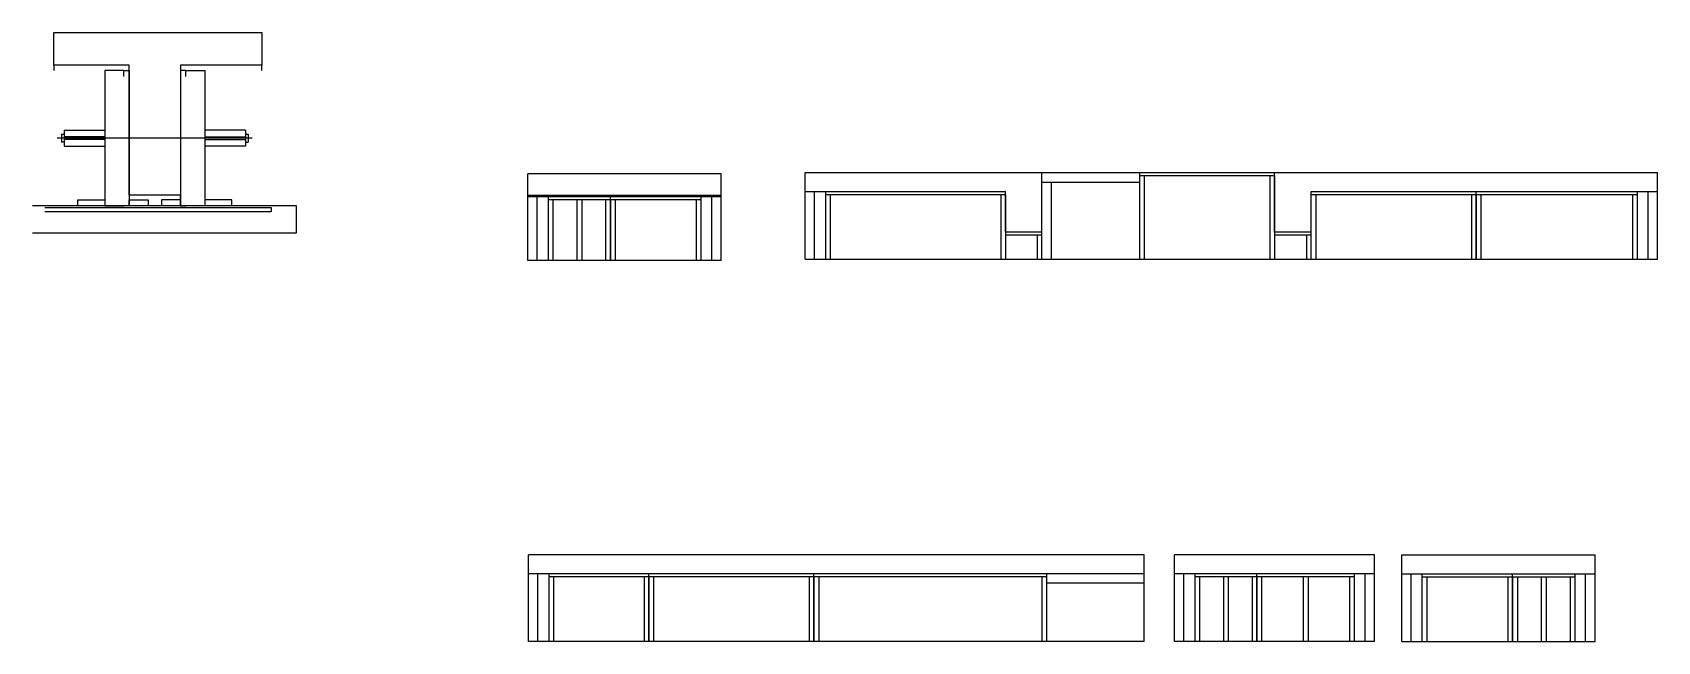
# Model space of a CAD drawing. Header units: metres. Extents: x 6019 to 7220, y 4103 to 4553.
import ezdxf

# ---------------------------------------------------------------- set-up
doc = ezdxf.new("R2010")
doc.units = ezdxf.units.M
for name, color, linetype in [('barrote', 7, 'Continuous'), ('CONCRETO', 7, 'Continuous'), ('COTA', 7, 'Continuous'), ('Madeira', 7, 'Continuous'), ('Painéis', 7, 'Continuous'), ('SARR_2.2x7', 7, 'Continuous'), ('SARR_3.5x7', 7, 'Continuous'), ('SCO-___-LAJ', 7, 'Continuous'), ('TENSOR', 7, 'Continuous')]:
    doc.layers.add(name, color=color, linetype=linetype)

msp = doc.modelspace()

# ---------------------------------------------------------------- linework, layer by layer
at = {"color": 7, "lineweight": 25}
for p, q in [((6042.7, 4480.9), (6042.7, 4468.9)), ((6042.7, 4480.9), (6072.7, 4480.9)), ((6176.7, 4480.9), (6146.7, 4480.9)), ((6176.7, 4480.9), (6176.7, 4468.9)), ((6040.7, 4477.9), (6040.7, 4471.9)), ((6040.7, 4477.9), (6042.7, 4477.9)), ((6042.7, 4471.9), (6040.7, 4471.9)), ((6072.7, 4475.9), (6042.7, 4475.9)), ((6072.7, 4473.9), (6042.7, 4473.9)), ((6042.7, 4468.9), (6072.7, 4468.9)), ((6146.7, 4475.9), (6176.7, 4475.9)), ((6146.7, 4473.9), (6176.7, 4473.9)), ((6176.7, 4468.9), (6146.7, 4468.9)), ((6176.7, 4477.9), (6178.7, 4477.9)), ((6176.7, 4471.9), (6178.7, 4471.9)), ((6178.7, 4477.9), (6178.7, 4471.9))]:
    msp.add_line(p, q, dxfattribs=at)
at = {"layer": 'barrote', "color": 7, "lineweight": 25}
msp.add_lwpolyline([(6019.3, 4404.9), (6214.5, 4404.9), (6214.5, 4424.9), (6019.3, 4424.9)], dxfattribs=at)
at = {"layer": 'CONCRETO', "color": 7, "lineweight": 25}
msp.add_lwpolyline([(6035.1, 4528.9), (6035.1, 4552.9), (6188.7, 4552.9), (6188.7, 4528.9), (6128.7, 4528.9), (6128.7, 4432.9), (6090.7, 4432.9), (6090.7, 4528.9)], dxfattribs=at)
at = {"layer": 'COTA', "color": 7, "lineweight": 25}
for p, q in [((6528.4, 4448.6), (6385.4, 4448.6)), ((6385.4, 4432.6), (6385.4, 4448.6)), ((6528.4, 4432.6), (6528.4, 4448.6)), ((6590.4, 4449.5), (6765.4, 4449.5)), ((6590.4, 4435.5), (6590.4, 4449.5)), ((6937.4, 4449.5), (7220.4, 4449.5)), ((7220.4, 4435.5), (7220.4, 4449.5)), ((6840.9, 4167.1), (6385.9, 4167.1)), ((6385.9, 4153.1), (6385.9, 4167.1)), ((6840.9, 4153.1), (6840.9, 4167.1)), ((7011.3, 4167.1), (6863.3, 4167.1)), ((6863.3, 4153.1), (6863.3, 4167.1)), ((7011.3, 4153.1), (7011.3, 4167.1)), ((7031.3, 4167.1), (7174.3, 4167.1)), ((7031.3, 4153.1), (7031.3, 4167.1)), ((7174.3, 4153.1), (7174.3, 4167.1))]:
    msp.add_line(p, q, dxfattribs=at)
at = {"layer": 'Madeira', "color": 7, "lineweight": 25}
for points in [[(6086.7, 4520.5), (6086.7, 4524.9), (6072.7, 4524.9), (6072.7, 4520.5)], [(6086.7, 4524.9), (6072.7, 4524.9), (6072.7, 4424.9), (6086.7, 4424.9)], [(6132.7, 4520.5), (6132.7, 4524.9), (6146.7, 4524.9), (6146.7, 4520.5)], [(6132.7, 4524.9), (6146.7, 4524.9), (6146.7, 4424.9), (6132.7, 4424.9)], [(6052.7, 4424.9), (6052.7, 4429.3), (6072.7, 4429.3), (6072.7, 4424.9)], [(6090.7, 4424.9), (6090.7, 4429.3), (6104.7, 4429.3), (6104.7, 4424.9)], [(6128.7, 4424.9), (6128.7, 4429.3), (6114.7, 4429.3), (6114.7, 4424.9)], [(6166.7, 4424.9), (6166.7, 4429.3), (6146.7, 4429.3), (6146.7, 4424.9)]]:
    msp.add_lwpolyline(points, dxfattribs=at)
at = {"layer": 'Painéis', "color": 7, "lineweight": 25}
for p, q in [((6765.4, 4449.5), (6937.4, 4449.5)), ((6765.4, 4385.5), (6765.4, 4449.5)), ((6937.4, 4405.5), (6937.4, 4449.5)), ((6590.4, 4435.5), (6738.4, 4435.5)), ((6590.4, 4385.5), (6590.4, 4435.5)), ((6738.4, 4405.5), (6738.4, 4435.5)), ((6964.4, 4435.5), (7220.4, 4435.5)), ((6964.4, 4385.5), (6964.4, 4435.5)), ((7086.4, 4385.5), (7086.4, 4435.5)), ((7220.4, 4385.5), (7220.4, 4435.5)), ((6528.4, 4431.6), (6385.4, 4431.6)), ((6385.4, 4384.6), (6385.4, 4431.6)), ((6446.4, 4384.6), (6446.4, 4431.6)), ((6528.4, 4384.6), (6528.4, 4431.6)), ((6765.4, 4405.5), (6738.4, 4405.5)), ((6964.4, 4405.5), (6937.4, 4405.5)), ((6528.4, 4384.6), (6385.4, 4384.6)), ((6590.4, 4385.5), (7220.4, 4385.5)), ((6840.9, 4153.1), (6385.9, 4153.1)), ((6385.9, 4103.1), (6385.9, 4153.1)), ((6474.9, 4103.1), (6474.9, 4153.1)), ((6596.9, 4103.1), (6596.9, 4153.1)), ((6840.9, 4103.1), (6840.9, 4153.1)), ((7011.3, 4153.1), (6863.3, 4153.1)), ((6863.3, 4103.1), (6863.3, 4153.1)), ((6924.3, 4103.1), (6924.3, 4153.1)), ((7011.3, 4103.1), (7011.3, 4153.1)), ((7031.3, 4153.1), (7174.3, 4153.1)), ((7031.3, 4103.1), (7031.3, 4153.1)), ((7113.3, 4103.1), (7113.3, 4153.1)), ((7174.3, 4103.1), (7174.3, 4153.1)), ((6840.9, 4103.1), (6385.9, 4103.1)), ((7011.3, 4103.1), (6863.3, 4103.1)), ((7031.3, 4103.1), (7174.3, 4103.1))]:
    msp.add_line(p, q, dxfattribs=at)
for points in [[(6090.7, 4524.9), (6090.7, 4528.9), (6035.1, 4528.9), (6035.1, 4524.9)], [(6188.7, 4524.9), (6188.7, 4528.9), (6128.7, 4528.9), (6128.7, 4524.9)], [(6086.7, 4524.9), (6090.7, 4524.9), (6090.7, 4424.9), (6086.7, 4424.9)], [(6132.7, 4524.9), (6128.7, 4524.9), (6128.7, 4424.9), (6132.7, 4424.9)], [(6128.7, 4429.3), (6128.7, 4432.9), (6090.7, 4432.9), (6090.7, 4429.3)]]:
    msp.add_lwpolyline(points, dxfattribs=at)
at = {"layer": 'SARR_2.2x7', "color": 7, "lineweight": 25}
for p, q in [((6837.4, 4447.3), (6937.4, 4447.3)), ((6528.4, 4432.6), (6385.4, 4432.6)), ((6385.4, 4431.6), (6385.4, 4432.6)), ((6446.4, 4431.6), (6446.4, 4432.6)), ((6528.4, 4431.6), (6528.4, 4432.6)), ((6597.4, 4385.5), (6597.4, 4435.5)), ((6605.4, 4433.3), (6738.4, 4433.3)), ((6765.4, 4442.5), (6837.4, 4442.5)), ((6772.4, 4385.5), (6772.4, 4442.5)), ((6964.4, 4433.3), (7205.4, 4433.3)), ((7213.4, 4385.5), (7213.4, 4435.5)), ((6392.4, 4384.6), (6392.4, 4431.6)), ((6446.4, 4429.4), (6400.4, 4429.4)), ((6513.4, 4429.4), (6446.4, 4429.4)), ((6521.4, 4384.6), (6521.4, 4431.6)), ((6765.4, 4403.3), (6738.4, 4403.3)), ((6964.4, 4403.3), (6937.4, 4403.3)), ((6392.9, 4103.1), (6392.9, 4153.1)), ((6596.9, 4150.9), (6400.9, 4150.9)), ((6768.9, 4150.9), (6596.9, 4150.9)), ((6840.9, 4146.1), (6768.9, 4146.1)), ((6870.3, 4103.1), (6870.3, 4153.1)), ((6924.3, 4150.9), (6878.3, 4150.9)), ((6996.3, 4150.9), (6924.3, 4150.9)), ((7004.3, 4103.1), (7004.3, 4153.1)), ((7038.3, 4103.1), (7038.3, 4153.1)), ((7046.3, 4150.9), (7113.3, 4150.9)), ((7113.3, 4150.9), (7159.3, 4150.9)), ((7167.3, 4103.1), (7167.3, 4153.1))]:
    msp.add_line(p, q, dxfattribs=at)
at = {"layer": 'SARR_3.5x7', "color": 7, "lineweight": 25}
for p, q in [((6837.4, 4449.5), (6837.4, 4385.5)), ((6840.9, 4447.3), (6840.9, 4385.5)), ((6933.9, 4447.3), (6933.9, 4385.5)), ((6937.4, 4447.3), (6937.4, 4385.5)), ((6605.4, 4435.5), (6605.4, 4385.5)), ((6608.9, 4433.3), (6608.9, 4385.5)), ((6734.9, 4433.3), (6734.9, 4385.5)), ((6738.4, 4433.3), (6738.4, 4385.5)), ((6967.9, 4433.3), (6967.9, 4385.5)), ((7082.9, 4433.3), (7082.9, 4385.5)), ((7086.4, 4433.3), (7086.4, 4385.5)), ((7089.9, 4433.3), (7089.9, 4385.5)), ((7201.9, 4433.3), (7201.9, 4385.5)), ((7205.4, 4435.5), (7205.4, 4385.5)), ((6400.4, 4431.6), (6400.4, 4384.6)), ((6403.9, 4429.4), (6403.9, 4384.6)), ((6421.7, 4429.4), (6421.7, 4384.6)), ((6425.2, 4429.4), (6425.2, 4384.6)), ((6442.9, 4429.4), (6442.9, 4384.6)), ((6446.4, 4429.4), (6446.4, 4384.6)), ((6449.9, 4429.4), (6449.9, 4384.6)), ((6509.9, 4429.4), (6509.9, 4384.6)), ((6513.4, 4431.6), (6513.4, 4384.6)), ((6761.9, 4403.3), (6761.9, 4385.5)), ((6960.9, 4403.3), (6960.9, 4385.5)), ((6403.9, 4384.6), (6400.4, 4384.6)), ((6446.4, 4384.6), (6442.9, 4384.6)), ((6449.9, 4384.6), (6446.4, 4384.6)), ((6513.4, 4384.6), (6509.9, 4384.6)), ((6599.9, 4385.5), (6603.4, 4385.5)), ((6603.4, 4385.5), (6606.9, 4385.5)), ((6605.4, 4385.5), (6608.9, 4385.5)), ((7201.9, 4385.5), (7205.4, 4385.5)), ((6400.9, 4153.1), (6400.9, 4103.1)), ((6404.4, 4150.9), (6404.4, 4103.1)), ((6471.4, 4150.9), (6471.4, 4103.1)), ((6474.9, 4150.9), (6474.9, 4103.1)), ((6478.4, 4150.9), (6478.4, 4103.1)), ((6593.4, 4150.9), (6593.4, 4103.1)), ((6596.9, 4150.9), (6596.9, 4103.1)), ((6600.4, 4150.9), (6600.4, 4103.1)), ((6765.4, 4150.9), (6765.4, 4103.1)), ((6768.9, 4153.1), (6768.9, 4103.1)), ((6878.3, 4153.1), (6878.3, 4103.1)), ((6881.8, 4150.9), (6881.8, 4103.1)), ((6899.6, 4150.9), (6899.6, 4103.1)), ((6903.1, 4150.9), (6903.1, 4103.1)), ((6920.8, 4150.9), (6920.8, 4103.1)), ((6924.3, 4150.9), (6924.3, 4103.1)), ((6927.8, 4150.9), (6927.8, 4103.1)), ((6958.6, 4150.9), (6958.6, 4103.1)), ((6962.1, 4150.9), (6962.1, 4103.1)), ((6992.8, 4150.9), (6992.8, 4103.1)), ((6996.3, 4153.1), (6996.3, 4103.1)), ((7046.3, 4153.1), (7046.3, 4103.1)), ((7049.8, 4150.9), (7049.8, 4103.1)), ((7109.8, 4150.9), (7109.8, 4103.1)), ((7113.3, 4150.9), (7113.3, 4103.1)), ((7116.8, 4150.9), (7116.8, 4103.1)), ((7134.5, 4150.9), (7134.5, 4103.1)), ((7138, 4150.9), (7138, 4103.1)), ((7155.8, 4150.9), (7155.8, 4103.1)), ((7159.3, 4153.1), (7159.3, 4103.1)), ((6404.4, 4103.1), (6400.9, 4103.1)), ((6596.9, 4103.1), (6593.4, 4103.1)), ((6600.4, 4103.1), (6596.9, 4103.1)), ((6768.9, 4103.1), (6765.4, 4103.1)), ((6881.8, 4103.1), (6878.3, 4103.1)), ((6924.3, 4103.1), (6920.8, 4103.1)), ((6927.8, 4103.1), (6924.3, 4103.1)), ((6996.3, 4103.1), (6992.8, 4103.1)), ((7046.3, 4103.1), (7049.8, 4103.1)), ((7109.8, 4103.1), (7113.3, 4103.1)), ((7113.3, 4103.1), (7116.8, 4103.1)), ((7155.8, 4103.1), (7159.3, 4103.1))]:
    msp.add_line(p, q, dxfattribs=at)
at = {"layer": 'SCO-___-LAJ', "color": 7, "lineweight": 25}
msp.add_lwpolyline([(6028.3, 4423.6), (6195.6, 4423.6), (6195.6, 4420.4), (6028.3, 4420.4)], dxfattribs=at)
at = {"layer": 'TENSOR', "color": 7, "lineweight": 25}
msp.add_line((6181.7, 4474.9), (6037.4, 4474.9), dxfattribs=at)

doc.saveas('drawing.dxf')
